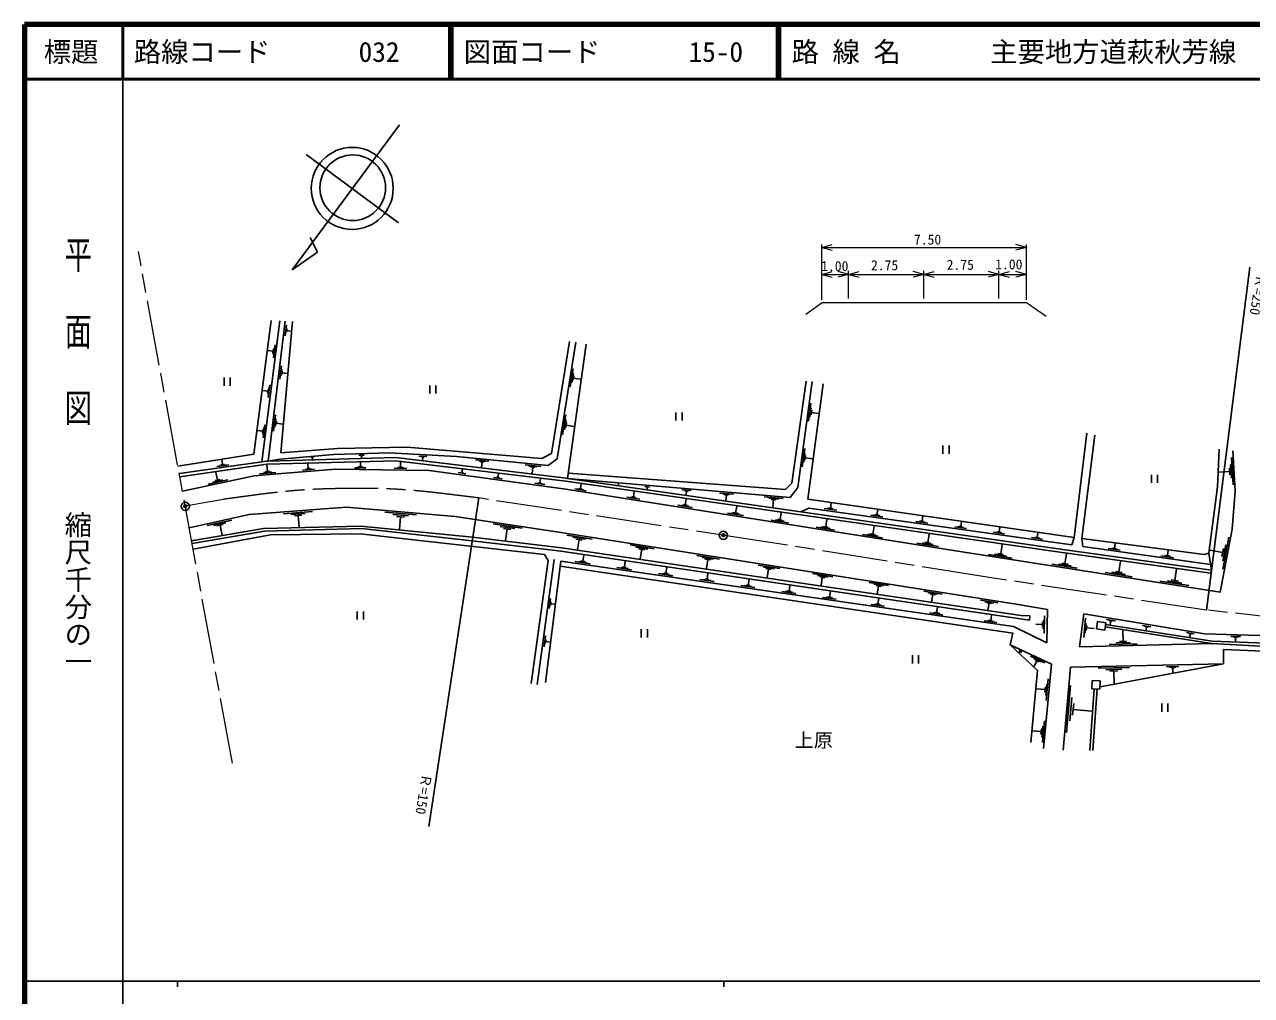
# Model space of a CAD drawing. Units: millimetres, scale not verified, with parts at other scales. Extents: x 40000 to 680000, y 20000 to 380000.
# Drawn here: x 40000 to 264539, y 202409 to 380000 of the extents above; entities that cross this region are included whole.
import ezdxf
from ezdxf.enums import TextEntityAlignment as Align

# ---------------------------------------------------------------- set-up
doc = ezdxf.new("R2010")
doc.units = ezdxf.units.MM
doc.header["$LTSCALE"] = 1000
doc.header["$PDMODE"] = 32
doc.header["$PDSIZE"] = 500
doc.linetypes.add('CHAIN', pattern=[18.5, 12, -1.5, 3.5, -1.5])
for name, color, linetype, lineweight in [('M-BGD', 7, 'Continuous', 25), ('M-BMK', 2, 'CHAIN', 13), ('M-BMK-SRVR', 3, 'Continuous', 25), ('M-STR-HTXT', 7, 'Continuous', 13), ('M-TTL', 2, 'Continuous', 140), ('M-TTL-BAND', 7, 'Continuous', 25), ('M-TTL-LINE', 7, 'Continuous', 50)]:
    doc.layers.add(name, color=color, linetype=linetype, lineweight=lineweight)
doc.layers.add('M-TTL-TXT', color=7, linetype='Continuous')
doc.styles.add('@ＭＳ ゴシック', font='')
doc.styles.add('ＭＳ ゴシック', font='')
doc.styles.get('@ＭＳ ゴシック').set_extended_font_data('@MS Gothic')
doc.styles.get('ＭＳ ゴシック').set_extended_font_data('MS Gothic')

msp = doc.modelspace()

# ---------------------------------------------------------------- linework, layer by layer
at = {"layer": 'M-BGD'}
for p, q in [((108642, 361643), (88957, 335121)), ((108431, 343742), (91569, 356258)), ((93608, 338358), (92257, 341037)), ((88957, 335121), (93608, 338358)), ((256296, 272901), (264246, 335630)), ((81969, 301438), (85141, 325865)), ((86706, 325778), (83416, 300011)), ((84605, 300146), (87697, 325726)), ((89044, 325657), (86883, 301674)), ((87676, 323058), (87916, 325041)), ((87835, 323542), (87955, 324534)), ((87965, 323778), (88024, 324274)), ((87994, 324026), (88788, 323930)), ((85844, 321392), (85546, 319061)), ((139374, 296989), (142775, 321513)), ((85462, 320256), (84529, 320375)), ((85499, 320548), (85424, 319965)), ((85653, 320824), (85504, 319658)), ((86717, 315123), (87014, 317574)), ((86914, 315721), (87062, 316947)), ((87074, 316012), (87148, 316625)), ((139880, 313746), (140408, 317035)), ((76514, 313938), (76514, 315438)), ((77639, 313938), (77639, 315438)), ((87111, 316319), (88091, 316200)), ((140177, 314542), (140441, 316186)), ((140407, 314927), (140539, 315749)), ((140473, 315338), (141788, 315126)), ((84527, 312965), (83582, 313086)), ((84565, 313261), (84490, 312670)), ((84721, 313541), (84570, 312360)), ((84915, 314117), (84613, 311754)), ((114149, 312486), (114149, 313986)), ((115274, 312486), (115274, 313986)), ((183344, 293201), (186151, 314311)), ((183453, 307449), (183902, 310748)), ((183730, 308251), (183955, 309901)), ((85568, 305611), (85932, 308624)), ((85809, 306346), (85991, 307853)), ((138470, 304967), (139057, 308625)), ((138800, 305852), (139093, 307681)), ((159211, 307567), (159211, 309067)), ((160336, 307567), (160336, 309067)), ((183952, 308641), (184064, 309466)), ((184008, 309053), (185327, 308874)), ((83589, 305643), (82632, 305766)), ((83627, 305943), (83551, 305344)), ((83785, 306227), (83632, 305030)), ((83981, 306810), (83676, 304416)), ((86006, 306704), (86097, 307458)), ((86051, 307081), (87257, 306935)), ((139056, 306280), (139203, 307195)), ((139129, 306737), (140592, 306502)), ((234421, 305264), (232084, 286173)), ((233512, 285983), (235865, 304864)), ((68062, 299223), (81969, 301438)), ((92127, 300932), (93142, 301020)), ((92385, 300903), (92892, 300947)), ((92516, 300864), (92770, 300885)), ((101154, 301204), (102156, 301231)), ((101406, 301160), (101907, 301174)), ((101533, 301114), (101783, 301120)), ((101658, 301117), (101669, 300717)), ((112146, 301070), (113607, 300993)), ((112508, 300978), (113238, 300939)), ((112686, 300895), (113052, 300876)), ((112869, 300885), (112839, 300301)), ((182319, 299119), (182775, 302469)), ((182601, 299933), (182829, 301609)), ((182825, 300329), (182939, 301167)), ((208070, 301492), (208070, 302992)), ((209195, 301492), (209195, 302992)), ((77385, 299457), (75173, 299142)), ((76816, 299489), (75710, 299332)), ((76524, 299560), (75971, 299481)), ((76247, 299521), (76122, 300405)), ((84453, 298253), (84350, 299460)), ((93045, 298667), (90861, 298487)), ((92490, 298731), (91398, 298641)), ((92208, 298818), (91662, 298773)), ((91935, 298796), (91863, 299669)), ((92643, 300875), (92678, 300468)), ((102463, 298915), (100452, 298942)), ((101962, 299022), (100956, 299036)), ((101712, 299126), (101209, 299133)), ((101460, 299129), (101471, 299934)), ((109982, 298814), (107632, 298845)), ((109396, 298939), (108221, 298955)), ((109104, 299061), (108517, 299068)), ((108810, 299065), (108823, 300005)), ((120054, 298080), (120131, 298638)), ((122511, 300361), (124988, 300112)), ((123118, 300175), (124356, 300051)), ((123415, 300020), (124034, 299958)), ((123725, 299989), (123625, 298998)), ((131618, 299447), (134470, 299160)), ((132316, 299233), (133742, 299089)), ((132659, 299054), (133372, 298983)), ((133015, 299018), (132901, 297878)), ((182882, 300748), (184222, 300566)), ((260505, 298893), (260584, 297648)), ((260714, 299532), (260873, 297041)), ((260884, 300793), (261201, 295811)), ((77193, 296715), (73588, 295945)), ((76253, 296703), (74451, 296318)), ((75764, 296787), (74863, 296594)), ((75314, 296690), (75005, 298132)), ((85989, 298081), (82970, 297821)), ((85221, 298167), (83712, 298037)), ((84831, 298285), (84076, 298220)), ((120732, 297845), (119338, 298037)), ((120393, 297963), (119696, 298059)), ((120229, 298056), (119880, 298104)), ((127405, 296927), (125794, 297148)), ((127013, 297063), (126208, 297173)), ((126823, 297171), (126420, 297226)), ((126622, 297199), (126710, 297843)), ((134332, 296164), (134434, 296910)), ((182067, 290875), (139374, 296989)), ((139374, 296989), (180140, 293506)), ((246232, 296166), (246232, 297666)), ((247357, 296166), (247357, 297666)), ((260544, 298270), (258552, 298144)), ((135239, 295849), (133373, 296105)), ((134785, 296006), (133852, 296134)), ((134565, 296131), (134098, 296196)), ((142766, 294736), (140679, 295067)), ((142261, 294923), (141217, 295089)), ((142016, 295069), (141494, 295152)), ((141755, 295111), (141888, 295946)), ((148578, 295902), (148850, 295879)), ((148714, 295890), (148702, 295754)), ((151443, 293605), (151593, 294555)), ((153532, 295479), (154404, 295404)), ((153968, 295441), (153930, 295005)), ((160314, 294899), (162007, 294754)), ((160730, 294778), (161577, 294706)), ((160935, 294676), (161358, 294639)), ((161146, 294657), (161088, 293980)), ((167207, 294310), (169735, 294094)), ((123146, 293400), (114009, 233298)), ((152593, 293179), (150217, 293556)), ((152018, 293392), (150830, 293580)), ((151740, 293558), (151146, 293652)), ((162206, 291656), (159548, 292077)), ((161563, 291894), (160234, 292105)), ((161251, 292080), (160587, 292185)), ((160919, 292133), (161088, 293196)), ((167828, 294130), (169092, 294022)), ((168134, 293976), (168766, 293922)), ((168450, 293949), (168363, 292938)), ((175338, 293616), (178850, 293315)), ((176201, 293365), (177957, 293215)), ((176625, 293152), (177503, 293077)), ((177064, 293114), (176944, 291709)), ((232084, 286173), (183344, 293201)), ((187515, 291552), (187645, 292480)), ((87393, 290532), (92689, 290931)), ((88737, 290367), (91385, 290567)), ((89419, 290152), (90743, 290252)), ((90081, 290202), (90240, 288084)), ((105943, 290809), (111760, 290316)), ((107373, 290395), (110281, 290148)), ((108075, 290042), (109530, 289919)), ((108802, 289981), (108606, 287654)), ((171563, 290174), (168631, 290638)), ((170853, 290436), (169387, 290669)), ((170510, 290641), (169777, 290757)), ((170143, 290699), (170329, 291872)), ((178260, 289438), (178461, 290707)), ((183541, 291569), (182067, 290875)), ((231640, 284833), (183541, 291569)), ((188642, 291158), (186322, 291482)), ((188078, 291355), (186918, 291517)), ((187805, 291511), (187225, 291593)), ((197102, 289973), (194852, 290288)), ((196555, 290164), (195430, 290322)), ((196290, 290316), (195727, 290395)), ((196008, 290355), (196134, 291256)), ((204263, 289193), (204386, 290066)), ((73440, 288373), (77920, 289355)), ((74609, 288395), (76849, 288886)), ((75218, 288293), (76338, 288539)), ((75778, 288416), (76171, 286624)), ((101697, 287800), (83922, 287352)), ((121923, 285588), (101697, 287800)), ((125767, 288668), (131092, 287864)), ((127058, 288201), (129721, 287799)), ((127684, 287834), (129015, 287633)), ((128349, 287734), (128028, 285604)), ((179796, 288869), (176622, 289372)), ((179028, 289153), (177441, 289405)), ((178656, 289375), (177863, 289501)), ((188278, 287525), (184858, 288067)), ((187450, 287832), (185740, 288103)), ((187050, 288070), (186195, 288206)), ((186622, 288138), (186839, 289506)), ((195238, 286799), (195470, 288268)), ((205325, 288821), (203141, 289127)), ((204794, 289007), (203702, 289160)), ((204536, 289154), (203990, 289231)), ((212373, 287834), (210247, 288132)), ((211857, 288015), (210794, 288164)), ((211606, 288159), (211074, 288233)), ((211340, 288196), (211459, 289046)), ((218360, 287207), (218476, 288034)), ((83922, 287352), (70659, 285072)), ((138186, 283647), (121923, 285588)), ((139246, 286627), (143871, 285899)), ((140366, 286213), (142679, 285850)), ((140908, 285891), (142064, 285709)), ((141486, 285800), (141195, 283950)), ((197016, 286141), (193343, 286723)), ((196127, 286470), (194290, 286761)), ((195697, 286726), (194778, 286872)), ((206295, 284874), (204310, 285188)), ((205830, 285151), (204838, 285308)), ((205334, 285229), (205585, 286817)), ((219365, 286855), (217297, 287145)), ((218863, 287031), (217828, 287176)), ((218619, 287171), (218101, 287243)), ((226301, 285884), (224289, 286166)), ((225812, 286055), (224806, 286196)), ((225575, 286191), (225072, 286261)), ((225323, 286226), (225436, 287031)), ((231640, 284833), (232084, 286173)), ((233680, 284509), (233512, 285983)), ((260423, 286224), (259299, 280376)), ((223892, 271028), (138169, 283649)), ((142171, 281849), (142328, 282936)), ((150827, 284806), (155227, 284114)), ((151892, 284413), (154092, 284067)), ((152408, 284106), (153508, 283933)), ((152958, 284020), (152681, 282259)), ((207255, 284518), (203287, 285147)), ((220737, 282405), (216411, 283079)), ((219689, 282790), (217526, 283127)), ((219182, 283090), (218100, 283259)), ((218641, 283174), (218911, 284905)), ((230394, 281373), (230682, 283220)), ((257063, 281220), (233680, 284509)), ((240499, 283853), (238329, 284158)), ((239972, 284037), (238887, 284190)), ((239716, 284184), (239173, 284260)), ((239445, 284222), (239567, 285090)), ((249155, 282875), (249288, 283818)), ((259276, 283412), (256938, 283862)), ((259417, 284143), (259136, 282681)), ((259850, 284818), (259288, 281894)), ((133832, 259284), (136916, 282155)), ((138160, 281848), (135341, 259682)), ((143490, 281381), (140773, 281774)), ((142830, 281615), (141472, 281811)), ((142510, 281800), (141831, 281898)), ((150446, 280512), (149107, 280705)), ((150131, 280694), (149461, 280791)), ((149796, 280742), (149951, 281813)), ((157382, 279642), (157534, 280697)), ((163024, 282888), (167188, 282233)), ((164032, 282516), (166115, 282188)), ((164520, 282226), (165561, 282062)), ((165041, 282144), (164779, 280478)), ((174258, 281121), (178205, 280501)), ((175214, 280769), (177187, 280458)), ((232631, 280551), (228013, 281271)), ((231513, 280962), (229204, 281322)), ((230971, 281283), (229817, 281463)), ((240286, 279864), (240595, 281843)), ((250301, 282474), (247944, 282805)), ((249728, 282675), (248549, 282840)), ((249450, 282834), (248861, 282917)), ((151096, 280281), (148419, 280668)), ((158662, 279187), (156025, 279569)), ((158022, 279414), (156703, 279605)), ((157711, 279594), (157052, 279689)), ((166190, 278099), (163591, 278475)), ((165559, 278323), (164260, 278511)), ((165253, 278500), (164603, 278594)), ((164928, 278547), (165079, 279586)), ((172436, 277457), (172584, 278481)), ((175676, 280494), (176663, 280339)), ((176169, 280416), (175921, 278838)), ((184183, 279560), (187938, 278970)), ((185093, 279225), (186970, 278930)), ((185532, 278964), (186471, 278816)), ((186002, 278890), (185765, 277388)), ((242682, 278984), (237736, 279755)), ((241484, 279424), (239011, 279810)), ((240905, 279768), (239668, 279961)), ((250518, 278304), (250848, 280419)), ((257127, 279648), (257207, 280219)), ((173678, 277016), (171119, 277386)), ((173057, 277237), (171777, 277422)), ((172756, 277411), (172116, 277503)), ((181128, 275939), (178608, 276304)), ((180516, 276156), (179256, 276338)), ((180219, 276328), (179589, 276419)), ((179904, 276373), (180050, 277382)), ((187334, 275295), (187478, 276288)), ((194551, 277930), (198104, 277371)), ((195411, 277613), (197188, 277334)), ((195827, 277365), (196716, 277226)), ((196272, 277296), (196048, 275874)), ((204579, 276353), (207938, 275825)), ((253079, 277364), (247793, 278188)), ((251799, 277834), (249156, 278246)), ((251179, 278201), (249858, 278407)), ((136007, 273167), (136256, 275018)), ((136162, 273617), (136286, 274542)), ((136285, 273836), (136348, 274299)), ((136316, 274067), (137057, 273967)), ((188539, 274868), (186057, 275226)), ((187937, 275081), (186696, 275261)), ((187644, 275250), (187024, 275340)), ((197358, 273593), (194922, 273945)), ((196766, 273803), (195548, 273979)), ((196480, 273968), (195871, 274056)), ((196175, 274012), (196316, 274987)), ((205392, 276053), (207072, 275789)), ((205785, 275819), (206625, 275687)), ((206205, 275753), (205994, 274410)), ((214979, 274718), (218137, 274221)), ((215744, 274436), (217323, 274188)), ((216114, 274216), (216903, 274092)), ((216509, 274154), (216310, 272891)), ((100878, 271154), (100878, 272654)), ((102003, 271154), (102003, 272654)), ((208076, 272043), (205696, 272387)), ((207498, 272248), (206308, 272420)), ((207218, 272410), (206623, 272496)), ((206920, 272453), (207058, 273405)), ((216815, 271017), (216950, 271949)), ((223892, 271028), (224008, 271875)), ((226668, 271844), (226580, 268697)), ((227067, 266913), (227235, 272992)), ((233841, 272194), (233098, 266163)), ((217946, 270616), (215617, 270953)), ((217381, 270817), (216216, 270985)), ((217106, 270975), (216524, 271059)), ((226309, 270279), (225050, 270314)), ((226320, 270673), (226298, 269886)), ((226489, 271062), (226445, 269488)), ((233841, 267884), (234137, 271434)), ((234093, 268757), (234241, 270532)), ((234307, 269186), (234381, 270073)), ((234344, 269630), (235764, 269511)), ((236194, 269469), (236388, 270799)), ((237701, 269248), (236194, 269469)), ((236388, 270799), (237895, 270579)), ((237895, 270579), (237701, 269248)), ((257251, 266780), (237786, 269829)), ((238004, 271200), (239629, 270931)), ((238397, 271052), (239209, 270917)), ((238586, 270937), (238993, 270869)), ((238789, 270903), (238682, 270253)), ((244619, 270105), (246130, 269854)), ((244984, 269966), (245740, 269841)), ((245161, 269860), (245538, 269797)), ((245350, 269828), (245250, 269224)), ((135068, 266204), (135331, 268159)), ((135231, 266680), (135363, 267657)), ((135362, 266911), (135428, 267400)), ((152873, 267885), (152873, 269385)), ((153998, 267885), (153998, 269385)), ((241039, 267178), (240987, 269228)), ((252680, 268769), (254051, 268543)), ((253012, 268644), (253697, 268531)), ((253172, 268547), (253514, 268491)), ((253343, 268519), (253252, 267971)), ((260742, 268094), (262554, 268041)), ((261193, 267990), (262098, 267964)), ((261416, 267893), (261869, 267880)), ((261643, 267887), (261621, 267162)), ((135395, 267155), (136177, 267050)), ((221939, 265486), (222506, 265222)), ((222222, 265354), (222090, 265071)), ((257305, 266777), (233098, 266163)), ((243615, 266730), (238490, 266600)), ((242327, 266954), (239764, 266889)), ((241680, 267194), (240399, 267162)), ((270480, 266070), (257251, 266780)), ((202491, 263132), (202491, 264632)), ((203616, 263132), (203616, 264632)), ((224093, 264483), (226727, 263256)), ((224690, 264044), (226007, 263431)), ((225288, 263606), (224797, 262552)), ((224958, 263759), (225617, 263452)), ((236826, 258845), (259437, 263071)), ((236457, 262252), (242235, 262382)), ((237908, 261995), (240797, 262061)), ((238637, 261723), (240081, 261756)), ((239359, 261739), (239411, 259428)), ((248997, 262535), (251248, 262586)), ((249562, 262435), (250687, 262461)), ((249846, 262329), (250409, 262342)), ((250127, 262335), (250148, 261435)), ((226776, 258367), (225177, 258515)), ((226823, 258866), (226730, 257867)), ((227069, 259347), (226883, 257349)), ((227362, 260328), (226990, 256330)), ((230659, 250515), (231439, 259123)), ((234948, 247236), (235738, 258490)), ((235330, 258503), (235376, 259993)), ((236813, 258456), (235330, 258503)), ((235376, 259993), (236860, 259947)), ((235497, 247197), (236288, 258473)), ((236860, 259947), (236813, 258456)), ((231284, 252628), (231674, 256932)), ((231812, 253665), (232007, 255817)), ((231910, 254741), (235353, 254429)), ((248114, 254284), (248114, 255784)), ((249239, 254284), (249239, 255784)), ((226355, 251651), (226170, 249667)), ((226645, 252624), (226276, 248657)), ((226064, 250678), (224477, 250825)), ((226110, 251174), (226018, 250182))]:
    msp.add_line(p, q, dxfattribs=at)
for points in [[(140886, 321900), (137458, 300561), (135824, 299326), (119065, 301008), (106720, 301654), (96574, 301380), (86722, 300532), (84605, 300146)], [(86883, 301674), (97304, 302456), (109951, 302681), (134640, 300647), (136439, 301547), (139723, 321996)], [(183023, 314744), (180395, 296113), (179247, 294966), (139554, 297937)], [(180140, 293506), (181496, 295294), (184138, 314701)], [(258642, 302353), (258329, 295428), (256764, 283299), (257207, 280219)], [(261107, 302012), (261577, 294630), (261009, 287685), (258797, 276169)], [(84605, 300146), (84306, 300138), (68335, 297867)], [(257127, 279648), (229926, 283426), (181986, 290304), (139050, 296453), (107932, 300212), (84355, 299562), (68417, 297296)], [(258797, 276169), (211952, 283470), (139061, 295020), (114072, 298459), (96947, 298689), (87009, 297867), (82001, 297437), (68906, 294636)], [(139374, 296989), (139126, 297025), (107959, 300790), (84605, 300146)], [(227235, 272992), (221469, 274001), (138134, 287105), (118815, 290020), (98939, 291703), (81097, 290359), (70134, 287955)], [(257207, 280219), (230007, 283997), (182067, 290875)], [(224008, 271875), (222415, 271891), (138262, 284281), (121999, 286223), (101523, 288257), (83759, 287827), (70575, 285561)], [(132725, 259462), (135842, 281986), (135138, 283055), (101428, 286815), (85011, 286678), (70853, 284049)], [(256764, 283299), (255906, 283053), (233512, 285983)], [(138041, 280913), (220870, 268660), (220357, 266555)], [(227067, 266913), (221016, 269869), (138160, 281848)], [(274118, 268001), (255926, 268536), (233841, 272194)], [(270621, 263005), (270451, 266713), (257322, 267232), (237852, 270282)], [(226477, 247577), (227915, 263033), (220357, 266555)], [(220357, 266555), (225382, 261877), (224183, 248688)], [(259437, 263071), (259405, 265683), (269583, 265244), (269653, 262026), (311968, 262131), (312907, 261296), (312833, 253738), (313528, 252643), (318079, 252554)], [(259437, 263071), (231438, 262438), (230062, 247253)]]:
    msp.add_lwpolyline(points, dxfattribs=at)
for centre, radius in [((99966, 350025), 7500), ((100067, 350147), 6000)]:
    msp.add_circle(centre, radius, dxfattribs=at)
at = {"layer": 'M-BMK'}
for p, q in [((78051, 244902), (60841, 338494)), ((76402, 293153), (69411, 291887))]:
    msp.add_line(p, q, dxfattribs=at)
msp.add_lwpolyline([(276011, 270883), (273556, 270992), (256296, 272901), (216140, 278913), (174819, 285526), (123146, 293400)], dxfattribs=at)
msp.add_open_spline([(123146, 293400), (112180, 294769), (108706, 295222), (99410, 295142), (90390, 295064), (87024, 294619), (76402, 293153)], degree=3, knots=[0, 0, 0, 0, 1, 1, 1, 2, 2, 2, 2], dxfattribs=at)
at = {"layer": 'M-BMK-SRVR'}
for centre in [(69411, 291887), (167899, 286581)]:
    msp.add_circle(centre, 750, dxfattribs=at)
for p in [(69411, 291887), (69411, 291887), (167899, 286581)]:
    msp.add_point(p, dxfattribs=at)
at = {"layer": 'M-STR-HTXT'}
for p, q in [((185888, 329674), (185888, 339795)), ((185888, 339227), (187820, 339745)), ((185888, 339227), (223341, 339227)), ((185888, 339227), (187820, 338710)), ((223341, 339227), (221409, 339745)), ((223341, 339227), (221409, 338710)), ((223341, 329674), (223341, 339795)), ((185888, 334297), (187820, 334815)), ((190813, 334297), (188881, 334815)), ((190813, 329920), (190813, 334980)), ((190813, 334297), (192745, 334815)), ((204562, 334297), (202630, 334815)), ((204562, 329920), (204562, 334980)), ((204562, 334297), (206494, 334815)), ((218334, 334297), (216402, 334815)), ((218334, 329920), (218334, 334980)), ((218334, 334297), (220266, 334815)), ((223341, 334297), (221409, 334815)), ((185888, 334297), (190813, 334297)), ((185888, 334297), (187820, 333780)), ((190813, 334297), (188881, 333780)), ((190813, 334297), (204562, 334297)), ((190813, 334297), (192745, 333780)), ((204562, 334297), (202630, 333780)), ((204562, 334297), (218334, 334297)), ((204562, 334297), (206494, 333780)), ((218334, 334297), (216402, 333780)), ((218334, 334297), (223341, 334297)), ((218334, 334297), (220266, 333780)), ((223341, 334297), (221409, 333780))]:
    msp.add_line(p, q, dxfattribs=at)
msp.add_lwpolyline([(182963, 327049), (185976, 329162), (223341, 329162), (226941, 326658)], dxfattribs=at)
at = {"layer": 'M-TTL'}
for p, q in [((40000, 380000), (40000, 20000)), ((680000, 380000), (40000, 380000))]:
    msp.add_line(p, q, dxfattribs=at)
at = {"layer": 'M-TTL-BAND'}
for p, q in [((58000, 370000), (58000, 20000)), ((40000, 205000), (579000, 205000)), ((68000, 205000), (68000, 204000)), ((168000, 205000), (168000, 204000))]:
    msp.add_line(p, q, dxfattribs=at)
at = {"layer": 'M-TTL-LINE'}
for p, q in [((58000, 380000), (58000, 370000)), ((117750, 380000), (117750, 370000)), ((118250, 380000), (118250, 370000)), ((177750, 380000), (177750, 370000)), ((178250, 380000), (178250, 370000)), ((40000, 370000), (680000, 370000))]:
    msp.add_line(p, q, dxfattribs=at)

# ---------------------------------------------------------------- texts
at = {"layer": 'M-BGD', "style": 'ＭＳ ゴシック'}
for s, rotation, p in [('Ｒ=250', 260.132, (265729, 330568)), ('Ｒ=150', 260.538, (113048, 239237))]:
    msp.add_text(s, height=1833, rotation=rotation, dxfattribs=at).set_placement(p, align=Align.MIDDLE_CENTER)
msp.add_text('上原', height=2566, dxfattribs=at).set_placement((184430, 249092), align=Align.MIDDLE_CENTER)
at = {"layer": 'M-STR-HTXT', "style": 'ＭＳ ゴシック'}
for s, p in [('7.50', (205266, 340675)), ('2.75', (197402, 335980)), ('2.75', (211252, 336058)), ('1.00', (220134, 336136)), ('1.00', (188285, 335823))]:
    msp.add_text(s, height=1833, dxfattribs=at).set_placement(p, align=Align.MIDDLE_CENTER)
at = {"layer": 'M-TTL-BAND', "style": '@ＭＳ ゴシック', "width": 1.4}
msp.add_text('平  面  図', height=3666, rotation=270, dxfattribs=at).set_placement((49777, 306475), align=Align.MIDDLE_RIGHT)
at = {"layer": 'M-TTL-BAND', "style": '@ＭＳ ゴシック'}
msp.add_text('縮尺千分の一', height=3666, rotation=270, dxfattribs=at).set_placement((49777, 261030), align=Align.MIDDLE_RIGHT)
at = {"layer": 'M-TTL-TXT', "style": 'ＭＳ ゴシック'}
msp.add_text('標題', height=3666, dxfattribs=at).set_placement((48500, 375000), align=Align.MIDDLE_CENTER)
for s, p in [('路線コード', (60000, 375000)), ('路 線 名', (180380, 375000)), ('主要地方道萩秋芳線', (216734, 375000)), ('032', (101142, 375000)), ('図面コード', (120380, 375000)), ('15-0', (161521, 375000))]:
    msp.add_text(s, height=3666, dxfattribs=at).set_placement(p, align=Align.MIDDLE_LEFT)

doc.saveas('drawing.dxf')
